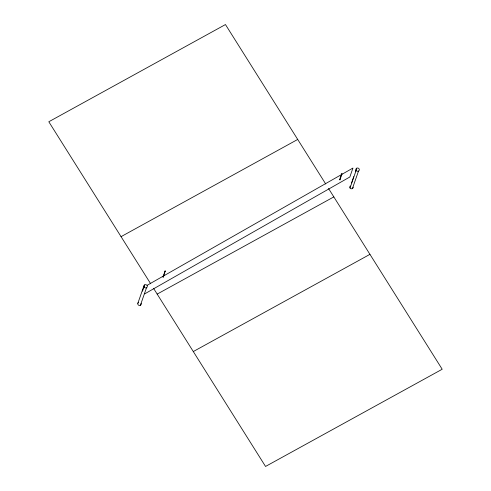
<?xml version="1.0" encoding="UTF-8"?>
<svg xmlns="http://www.w3.org/2000/svg" width="491" height="491" viewBox="0 0 491 491"><rect width="100%" height="100%" fill="white"/><g stroke="black" fill="none" stroke-linecap="round" stroke-linejoin="round"><path stroke-width="0.74" d="M162.871 276.869L163.429 277.016L165.228 270.903L162.871 276.869L163.429 277.016M164.884 271.093L165.442 271.241M339.52 179.657L340.085 179.804L341.883 173.691L339.52 179.657L340.085 179.804M341.527 173.955L342.092 174.029M137.83 303.383L143.937 285.854M142.513 291.169L144.71 284.86M140.414 305.261L146.514 287.732M351.562 182.934L353.759 176.625M355.472 171.715L356.693 168.21M350.015 187.985L356.122 170.457A1.737 1.639 19.2 0 1 357.546 167.996A1.737 1.639 19.2 0 1 359.111 170.487A1.737 1.639 19.2 0 1 356.122 170.457M352.391 188.612L358.498 171.083M147.153 285.302L352.949 168.051L349.831 177.005L144.698 293.87M121.05 236.656L297.706 139.45M157.175 294.103L333.825 196.897M193.294 351.55L369.95 254.344M325.711 183.984L225.461 24.55L48.805 121.756L150.682 283.773M328.547 188.507L442.195 369.244L265.539 466.45L153.523 288.297M141.162 303.413A1.737 1.639 19.2 0 1 140.144 305.377A1.737 1.639 19.2 0 1 137.965 304.506A1.737 1.639 19.2 0 1 138.609 302.388M353.219 187.194A1.737 1.639 19.2 0 1 350.875 188.691A1.737 1.639 19.2 0 1 350.236 185.997M144.139 287.106A1.737 1.639 19.2 0 0 147.128 287.137A1.737 1.639 19.2 0 0 145.569 284.651A1.737 1.639 19.2 0 0 144.139 287.106"/></g></svg>
